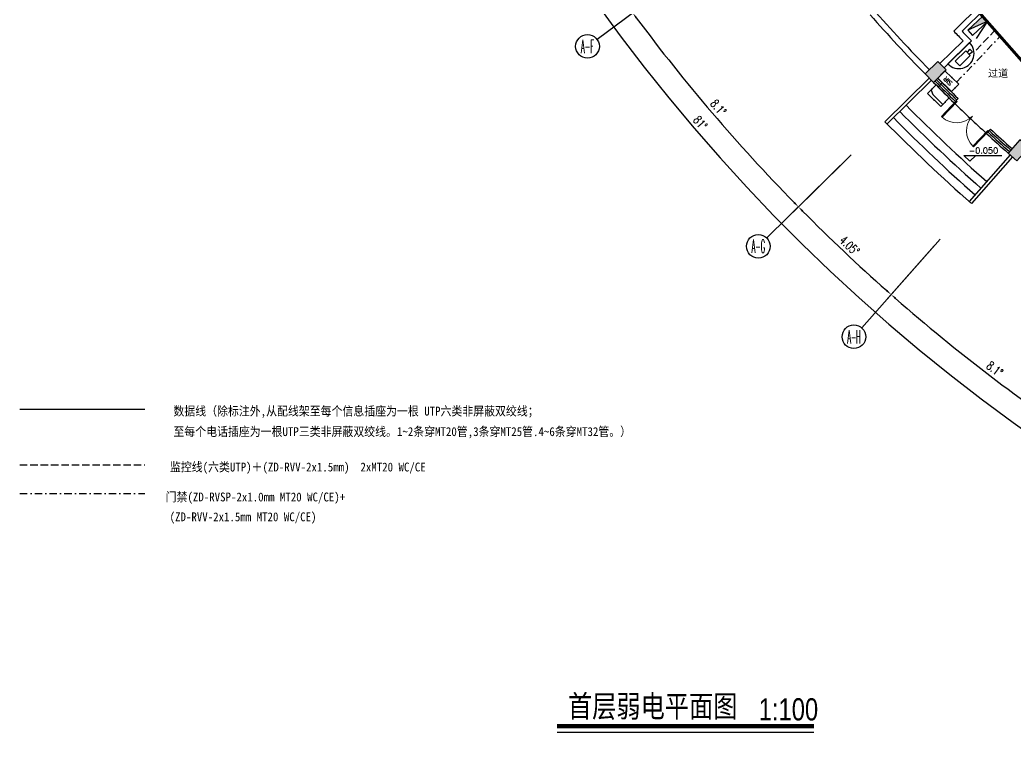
# Model space of a CAD drawing. Extents: x 13680 to 1640314, y -473492 to 65390.
# Drawn here: x 1177910 to 1211520, y -355873 to -331062 of the extents above; entities that cross this region are included whole.
import ezdxf
from ezdxf.enums import TextEntityAlignment as Align

# ---------------------------------------------------------------- set-up
doc = ezdxf.new("R2010")
doc.units = 0
doc.header["$LTSCALE"] = 1000
doc.header["$MEASUREMENT"] = 0
doc.linetypes.add('DASH', pattern=[0.35, 0.25, -0.1])
doc.linetypes.add('DASHDOT', pattern=[1, 0.5, -0.25, 0, -0.25])
for name, color, linetype in [('0-桥架', 120, 'Continuous'), ('0-电气文字', 6, 'Continuous'), ('AXIS', 1, 'Continuous'), ('AXIS_TEXT', 7, 'Continuous'), ('COLUMN', 255, 'Continuous'), ('door', 2, 'Continuous'), ('EQUIP-通讯', 6, 'Continuous'), ('PUB_HATCH', 8, 'Continuous'), ('S-提资20140812', 6, 'Continuous'), ('S-消防器材提资', 2, 'Continuous'), ('TEL_TEXT', 7, 'Continuous'), ('WALL', 255, 'Continuous'), ('WINDOW', 2, 'Continuous'), ('WIRE-照明', 120, 'Continuous'), ('安保设备SA', 241, 'Continuous'), ('室外建筑', 8, 'Continuous')]:
    doc.layers.add(name, color=color, linetype=linetype)
doc.layers.add('04071 FF-TXT', color=3, linetype='Continuous', lineweight=25)
doc.styles.add('-宋体', font='', dxfattribs={"width": 1.3})
doc.styles.add('-黑体', font='simhei.ttf', dxfattribs={"width": 0.8})
doc.styles.add('_TCH_AXIS', font='COMPLEX', dxfattribs={"bigfont": 'GBCBIG'})
doc.styles.add('_TCH_DIM_T3', font='SIMPLEX', dxfattribs={"width": 0.705882, "bigfont": 'GBCBIG'})
doc.styles.add('_TEL_DIM', font='SIMPLEX', dxfattribs={"width": 0.8, "height": 3.5, "bigfont": 'HZTXT'})
doc.styles.add('IN-C', font='')
doc.styles.add('IN-E', font='simplex.shx')
doc.styles.get("Standard").update_dxf_attribs({"font": 'haiwenrs.shx', "bigfont": 'hztxt.shx'})
doc.styles.get('-宋体').set_extended_font_data('NSimSun')
doc.styles.get('IN-C').set_extended_font_data('SimSun')
doc.dimstyles.new('_TCH_ARROW&&100', dxfattribs={"dimtxt": 297.5, "dimasz": 200, "dimexe": 250, "dimexo": 300, "dimgap": 126.25, "dimtad": 1, "dimdec": 0, "dimzin": 0, "dimdsep": 46, "dimtxsty": '_TCH_DIM_T3', "dimcen": 0.09, "dimclrt": 7, "dimazin": 2, "dimtfac": 1, "dimtdec": 0, "dimtix": 1, "dimtmove": 2, "dimatfit": 3, "dimfxl": 1, "dimtolj": 1, "dimtzin": 0, "dimarcsym": 0})

# ---------------------------------------------------------------- blocks, each defined once
blk = doc.blocks.new('xfx-gz')
at = {"layer": 'S-消防器材提资'}
blk.add_hatch(color=8, dxfattribs=at).paths.add_polyline_path([(0, 240), (0, 0), (700, 0)])
at = {"layer": 'S-消防器材提资', "color": 8}
for p, q in [((678, 408), (0, 240)), ((0, 240), (700, 0))]:
    blk.add_line(p, q, dxfattribs=at)
blk.add_lwpolyline([(700, 0), (700, 240), (0, 240), (0, 0)], close=True, dxfattribs=at)
blk = doc.blocks.new('*D178')
at = {"layer": 'AXIS', "color": 0, "lineweight": -2, "transparency": 16777216}
for p, q in [((1200377, -329521), (1198406, -330977)), ((1205771, -335837), (1204025, -337555))]:
    blk.add_line(p, q, dxfattribs=at)
blk.add_arc((1247674, -294587), 61000, 216.63807, 224.36216, dxfattribs=at)
at = {"layer": 'AXIS', "color": 0, "transparency": 16777216}
for points in [[(1198700, -331009), (1198753, -330969), (1198608, -330828)], [(1204087, -337214), (1204040, -337261), (1204203, -337380)]]:
    blk.add_solid(points, dxfattribs=at)
at = {"layer": 'Defpoints', "color": 0, "transparency": 16777216}
for p in [(1247674, -294587), (1200618, -329343), (1200369, -333099), (1205985, -335626)]:
    blk.add_point(p, dxfattribs=at)
at = {"layer": 'AXIS', "color": 7, "transparency": 16777216, "insert": (1201499, -334024), "char_height": 297.5, "attachment_point": 5, "rotation": 310.5001, "style": '_TCH_DIM_T3'}
blk.add_mtext('\\A1;8.1°', dxfattribs=at)
blk = doc.blocks.new('*D179')
at = {"layer": 'AXIS', "color": 0, "lineweight": -2, "transparency": 16777216}
for p, q in [((1205771, -335837), (1204025, -337555)), ((1208789, -338693), (1207169, -340531))]:
    blk.add_line(p, q, dxfattribs=at)
blk.add_arc((1247674, -294587), 61000, 224.73787, 228.41214, dxfattribs=at)
at = {"layer": 'AXIS', "color": 0, "transparency": 16777216}
for points in [[(1204320, -337546), (1204368, -337499), (1204203, -337380)], [(1207207, -340186), (1207162, -340236), (1207334, -340343)]]:
    blk.add_solid(points, dxfattribs=at)
at = {"layer": 'Defpoints', "color": 0, "transparency": 16777216}
for p in [(1247674, -294587), (1205985, -335626), (1205224, -338392), (1208988, -338468)]:
    blk.add_point(p, dxfattribs=at)
at = {"layer": 'AXIS', "color": 7, "transparency": 16777216, "insert": (1205932, -338690), "char_height": 297.5, "attachment_point": 5, "rotation": 316.575, "style": '_TCH_DIM_T3'}
blk.add_mtext('\\A1;4.05°', dxfattribs=at)
blk = doc.blocks.new('*D180')
at = {"layer": 'AXIS', "color": 0, "lineweight": -2, "transparency": 16777216}
for p, q in [((1208789, -338693), (1207169, -340531)), ((1215392, -343732), (1214047, -345780))]:
    blk.add_line(p, q, dxfattribs=at)
blk.add_arc((1247674, -294587), 61000, 228.78786, 236.51214, dxfattribs=at)
at = {"layer": 'AXIS', "color": 0, "transparency": 16777216}
for points in [[(1207463, -340500), (1207507, -340450), (1207334, -340343)], [(1214035, -345433), (1213999, -345489), (1214184, -345571)]]:
    blk.add_solid(points, dxfattribs=at)
at = {"layer": 'Defpoints', "color": 0, "transparency": 16777216}
for p in [(1247674, -294587), (1208988, -338468), (1209535, -342193), (1215556, -343481)]:
    blk.add_point(p, dxfattribs=at)
at = {"layer": 'AXIS', "color": 7, "transparency": 16777216, "insert": (1210834, -342860), "char_height": 297.5, "attachment_point": 5, "rotation": 322.65, "style": '_TCH_DIM_T3'}
blk.add_mtext('\\A1;8.1°', dxfattribs=at)
blk = doc.blocks.new('*D184')
at = {"layer": 'AXIS', "color": 0, "lineweight": -2, "transparency": 16777216}
for p, q in [((1188874, -294587), (1185624, -294587)), ((1238476, -352663), (1237967, -355873))]:
    blk.add_line(p, q, dxfattribs=at)
blk.add_arc((1247674, -294587), 61800, 180.18542, 260.81446, dxfattribs=at)
at = {"layer": 'AXIS', "color": 0, "transparency": 16777216}
for points in [[(1185841, -294787), (1185908, -294786), (1185874, -294587)], [(1237814, -355561), (1237804, -355627), (1238007, -355626)]]:
    blk.add_solid(points, dxfattribs=at)
at = {"layer": 'Defpoints', "color": 0, "transparency": 16777216}
for p in [(1189174, -294587), (1247674, -294587), (1192610, -322643), (1238523, -352366)]:
    blk.add_point(p, dxfattribs=at)
at = {"layer": 'AXIS', "color": 7, "transparency": 16777216, "insert": (1200890, -334544), "char_height": 297.5, "attachment_point": 5, "rotation": 310.4999, "style": '_TCH_DIM_T3'}
blk.add_mtext('\\A1;81°', dxfattribs=at)
blk = doc.blocks.new('$DorLib2D$00000002')
for p, q in [((-0.5, 0), (-0.5, 0.4875)), ((-0.475, 0.4875), (-0.5, 0.4875)), ((-0.475, 0), (-0.475, 0.4875)), ((0.475, 0), (0.475, 0.4875)), ((0.475, 0.4875), (0.5, 0.4875)), ((0.5, 0), (0.5, 0.4875)), ((-0.5, 0), (-0.475, 0)), ((0.5, 0), (0.475, 0))]:
    blk.add_line(p, q)
at = {"lineweight": 13}
for centre, start, end in [((-0.4875, 0), 0, 88.53072), ((0.4875, 0), 91.46928, 180)]:
    blk.add_arc(centre, 0.4875, start, end, dxfattribs=at)
blk = doc.blocks.new('_FZH')
blk.add_lwpolyline([(-0.5, -0.5), (0.5, -0.5), (0.5, 0.5), (-0.5, 0.5)], close=True)
at = {"layer": 'PUB_HATCH'}
blk.add_solid([(-0.5, -0.5), (0.5, -0.5), (-0.5, 0.5), (0.5, 0.5)], dxfattribs=at)
blk = doc.blocks.new('bg')
blk.add_lwpolyline([(2, 2), (0, 0), (-2, 2), (10.82, 2)])
at = {"color": 7, "style": 'IN-E'}
blk.add_attdef('LEVEL', (2, 2.61), '', height=2, dxfattribs=at)
blk = doc.blocks.new('$equip$00001876')
at = {"color": 0, "linetype": 'Continuous'}
blk.add_lwpolyline([(-0.625, 0.415), (0.625, 0.415), (0.625, -0.415), (-0.625, -0.415)], close=True, dxfattribs=at)
blk.add_lwpolyline([(0.625, 0.075), (0.325, 0.215), (-0.625, 0.215)], dxfattribs=at)
for p in [(-0.625, 0), (0, 0.415), (0.625, 0), (0, -0.415)]:
    blk.add_point(p)
at = {"layer": 'TEL_TEXT', "style": '_TEL_DIM', "flags": 1}
blk.add_attdef('A', text='', height=0.00002, dxfattribs=at).set_placement((0, 0), align=Align.MIDDLE_CENTER)
blk = doc.blocks.new('$equip$00001889')
for p, q in [((-0.65, 0.35), (-0.65, -0.35)), ((0.65, 0.35), (-0.65, 0.35)), ((0.65, 0.35), (0.65, -0.35)), ((-0.65, -0.35), (0.65, -0.35))]:
    blk.add_line(p, q)
for p in [(-0.65, 0), (0, 0.35), (0.65, 0), (0, -0.35)]:
    blk.add_point(p)
at = {"color": 7, "style": '_TEL_DIM'}
blk.add_attdef('$TEXT$', text='', height=0.3, dxfattribs=at).set_placement((-0.02, -0.003), align=Align.MIDDLE_CENTER)
at = {"color": 7, "style": '_TEL_DIM', "flags": 1}
blk.add_attdef('A', text='', height=0.00002, dxfattribs=at).set_placement((0, 0), align=Align.MIDDLE_CENTER)
blk = doc.blocks.new('A$C59FF3FA0')
at = {"layer": '安保设备SA'}
for p, q in [((0, 724), (1426, 724)), ((334, 575), (334, 273)), ((334, 575), (1024, 575)), ((1024, 273), (1024, 575)), ((1024, 461), (1224, 500)), ((1224, 500), (1224, 322)), ((334, 273), (1024, 273)), ((1024, 361), (1224, 322))]:
    blk.add_line(p, q, dxfattribs=at)
blk.add_ellipse((713, 713), major_axis=(-713, 11), ratio=1, start_param=0.00047, end_param=3.17192, dxfattribs=at)

msp = doc.modelspace()

# ---------------------------------------------------------------- linework, layer by layer
at = {"color": 0, "const_width": 140}
msp.add_lwpolyline([(1196052.455, -354929.337), (1204727.62, -354929.337)], dxfattribs=at)
at = {"color": 0}
msp.add_lwpolyline([(1196052.455, -355131.068), (1204727.62, -355131.068)], dxfattribs=at)
at = {"layer": '0-桥架', "color": 120, "const_width": 100}
msp.add_lwpolyline([(1212722.484, -333553.868), (1204868.764, -324630.589)], dxfattribs=at)
at = {"layer": 'AXIS'}
for p, q in [((1200618.481, -329342.805), (1197400.987, -331719.301)), ((1205984.981, -335626.145), (1203134.428, -338432.271)), ((1208987.583, -338468.046), (1206342.335, -341468.491))]:
    msp.add_line(p, q, dxfattribs=at)
for centre in [(1197079.237, -331956.951), (1202849.372, -338712.884), (1206077.81, -341768.535)]:
    msp.add_circle(centre, 400, dxfattribs=at)
at = {"layer": 'door'}
msp.add_arc((1247674.327, -294586.549), 54800, 225.7908233, 227.3591876, dxfattribs=at)
at = {"layer": 'WALL', "color": 0}
for p, q in [((1209449.416, -331443.925), (1210375.897, -330531.884)), ((1209731.045, -331447.333), (1210514.965, -330675.631)), ((1208979.173, -332538.296), (1209763.142, -331766.545)), ((1209119.479, -332680.823), (1210045.977, -331768.766))]:
    msp.add_line(p, q, dxfattribs=at)
for radius, start, end in [(54600, 221.3897229, 224.3401358), (54800, 221.4926931, 224.3409018), (53100, 223.9565412, 224.4421092), (52900, 224.1709246, 224.6583206)]:
    msp.add_arc((1247674.327, -294586.549), radius, start, end, dxfattribs=at)
at = {"layer": 'WINDOW'}
for p, q in [((1209463.387, -333867.131), (1209600.881, -333721.862)), ((1210690.293, -334752.969), (1210552.8, -334898.237))]:
    msp.add_line(p, q, dxfattribs=at)
for radius, start, end in [(54666.667, 224.7596301, 225.7889106), (54600, 224.7598861, 225.7879507), (54800, 224.7591201, 225.7908234), (54733.333, 224.7593748, 225.7898682), (54600, 227.3620601, 228.3901248), (54800, 227.3591875, 228.3908908), (54733.333, 227.3601427, 228.3906361), (54666.667, 227.3611002, 228.3903808)]:
    msp.add_arc((1247674.327, -294586.549), radius, start, end, dxfattribs=at)
at = {"layer": 'WIRE-照明', "linetype": 'DASH'}
for p, q in [((1210854.847, -331390.858), (1210135.701, -332165.169)), ((1177909.851, -346092.319), (1182127.487, -346092.319))]:
    msp.add_line(p, q, dxfattribs=at)
at = {"layer": 'WIRE-照明', "linetype": 'DASHDOT', "ltscale": 0.5}
for p, q in [((1209542.852, -333165.234), (1211018.283, -331617.579)), ((1177909.851, -347070.427), (1182127.487, -347070.427))]:
    msp.add_line(p, q, dxfattribs=at)
at = {"layer": 'WIRE-照明'}
msp.add_line((1208919.214, -333330.339), (1209062.624, -333184.258), dxfattribs=at)
at = {"layer": 'WIRE-照明', "linetype": 'Continuous'}
msp.add_line((1177909.851, -344217.713), (1182127.487, -344217.713), dxfattribs=at)
at = {"layer": '室外建筑'}
for p, q in [((1211359.342, -335626.431), (1209970.643, -337201.595)), ((1211434.63, -335692.248), (1210045.595, -337267.793))]:
    msp.add_line(p, q, dxfattribs=at)
for points in [[(1207125.129, -334503.62), (1208621.675, -333030.404)], [(1207195.344, -334574.822), (1208691.828, -333101.668)]]:
    msp.add_lwpolyline(points, dxfattribs=at)
for radius, start, end in [(56000, 224.6523174, 228.497686), (56600, 224.6512318, 228.4987706), (56300, 224.6517717, 228.4982312), (56900, 224.5500019, 228.5999999)]:
    msp.add_arc((1247674.327, -294586.549), radius, start, end, dxfattribs=at)

# ---------------------------------------------------------------- block references
at = {"layer": '04071 FF-TXT', "color": 9}
ref = msp.add_blockref('bg', (1209990.3, -335839.046), dxfattribs=dict(at, xscale=100, yscale=100, zscale=100))
ref.add_attrib('LEVEL', '-0.050', (1209952.57, -335578.506), dxfattribs={"layer": '0', "color": 7, "height": 200, "style": 'IN-E'})
at = {"layer": 'COLUMN'}
for p, xscale, yscale, zscale, rotation in [((1208835.535, -332820.019), 399.9999999999363, 599.9999999998254, 599.9999999998229, 314.5500109330291), ((1211632.83, -335467.602), 400.0000000000512, 600.0000000001746, 600.0000000001643, 318.5999999422402)]:
    msp.add_blockref('_FZH', p, dxfattribs=dict(at, xscale=xscale, yscale=yscale, zscale=zscale, rotation=rotation))
at = {"layer": 'door', "xscale": -1499.999999999997, "yscale": 1500, "zscale": 200, "rotation": 136.5750054375688}
msp.add_blockref('$DorLib2D$00000002', (1210076.84, -334310.05), dxfattribs=at)
at = {"layer": 'EQUIP-通讯'}
ref = msp.add_blockref('$equip$00001889', (1209260.935, -333133.707), dxfattribs=dict(at, xscale=499.999999999929, yscale=499.999999999929, zscale=499.999999999929, rotation=315.5288310595552))
ref.add_attrib('$TEXT$', 'SIR', dxfattribs={"layer": '0', "color": 7, "height": 150, "rotation": 135.5288594, "style": '_TEL_DIM'}).set_placement((1209252.692, -333127.822), align=Align.MIDDLE_CENTER)
at = {"layer": 'EQUIP-通讯', "xscale": 499.9999999999685, "yscale": 499.9999999999685, "zscale": 499.9999999999685, "rotation": 135.4769937806608}
msp.add_blockref('$equip$00001876', (1208930.428, -333625.494), dxfattribs=at)
at = {"layer": 'S-提资20140812', "rotation": 222.9124167831625}
msp.add_blockref('xfx-gz', (1210431.542, -330932.755), dxfattribs=at)
at = {"layer": '安保设备SA', "xscale": 0.7195327879475807, "yscale": 0.7195327879475807, "zscale": 0.7195327879475807, "rotation": 44.55001093295694}
msp.add_blockref('A$C59FF3FA0', (1209617.895, -332920.774), dxfattribs=at)

# ---------------------------------------------------------------- texts
at = {"color": 9, "style": 'IN-C'}
msp.add_text('过道', height=250, dxfattribs=at).set_placement((1210605.507, -332992.142))
at = {"color": 0, "style": '-黑体', "width": 0.8}
msp.add_text('首层弱电平面图', height=750, dxfattribs=at).set_placement((1196416.082, -354629.337))
at = {"color": 0, "width": 0.8}
msp.add_text('1:100', height=750, dxfattribs=at).set_placement((1202861.556, -354734.661))
at = {"layer": '0-电气文字', "color": 6, "linetype": 'Continuous', "style": '-宋体', "width": 0.9}
for s, p in [('数据线（除标注外,从配线架至每个信息插座为一根 UTP六类非屏蔽双绞线；', (1183095.037, -344432.209)), ('至每个电话插座为一根UTP三类非屏蔽双绞线。1~2条穿MT20管,3条穿MT25管.4~6条穿MT32管。）', (1183095.037, -345124.933)), ('监控线(六类UTP)＋(ZD-RVV-2x1.5mm)  2xMT20 WC/CE', (1182975.984, -346321.557)), ('门禁(ZD-RVSP-2x1.0mm MT20 WC/CE)+', (1182831.901, -347334.044)), ('(ZD-RVV-2x1.5mm MT20 WC/CE)', (1182966.743, -348004.808))]:
    msp.add_text(s, height=300, dxfattribs=at).set_placement(p)
at = {"layer": 'AXIS_TEXT', "style": '_TCH_AXIS'}
for s, width, p, p2 in [('A-F', 0.333333, (1196852.963, -332183.225), (1197305.512, -332183.225)), ('A-G', 0.323077, (1202623.098, -338939.158), (1203075.646, -338939.158)), ('A-H', 0.313433, (1205851.536, -341994.809), (1206304.085, -341994.809))]:
    msp.add_text(s, height=452.5483, dxfattribs=dict(at, width=width)).set_placement(p, p2, align=Align.FIT)

# ---------------------------------------------------------------- dimensions: what is measured, and where the dimension line sits
at = {"layer": 'AXIS'}
for base, p1, p2, picture, middle in [((1192610.105, -322643.125), (1189174.327, -294586.549), (1238522.794, -352366.298), '*D184', (1200890.309, -334543.793)), ((1200369.184, -333099.189), (1200618.481, -329342.805), (1205984.981, -335626.145), '*D178', (1201498.751, -334024.371)), ((1205223.652, -338392.258), (1205984.981, -335626.145), (1208987.583, -338468.046), '*D179', (1205931.694, -338689.59)), ((1209534.525, -342192.804), (1208987.583, -338468.046), (1215556.492, -343481.279), '*D180', (1210833.541, -342859.545))]:
    dim = msp.add_angular_dim_3p(base=base, center=(1247674.327, -294586.549), p1=p1, p2=p2, dimstyle='_TCH_ARROW&&100', dxfattribs=at)
    dim.commit()
    dim.dimension.update_dxf_attribs({"geometry": picture, "text_midpoint": middle})

doc.saveas('drawing.dxf')
